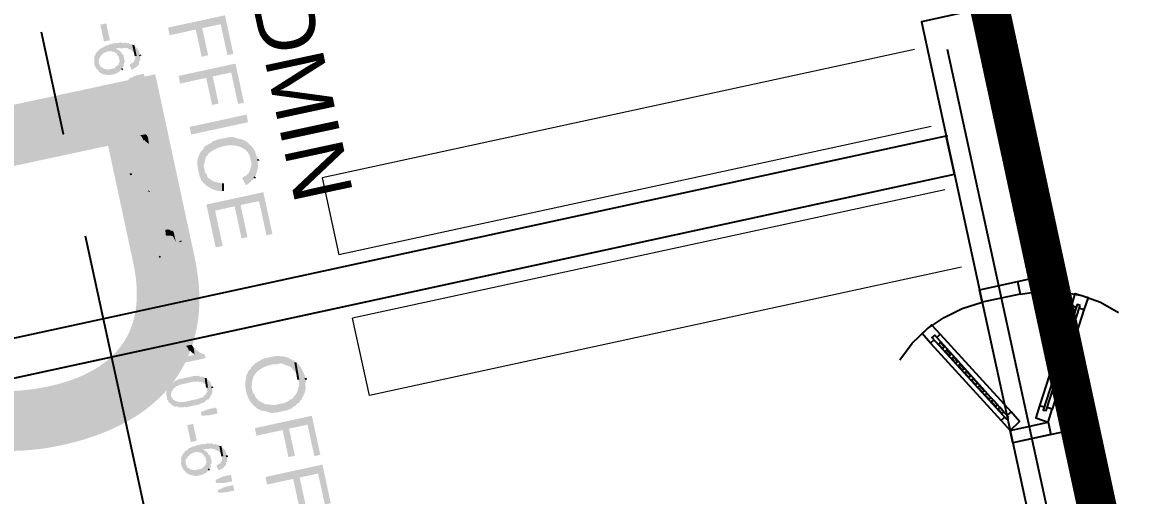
# Model space of a CAD drawing. Header units: inches. Extents: x -48022 to 80112, y -8164 to 5118.
# Drawn here: x 63969.9 to 64142.2, y 1316.2 to 1388.5 of the extents above; entities that cross this region are included whole.
import ezdxf
from ezdxf.enums import TextEntityAlignment as Align
from ezdxf.xclip import XClip

# ---------------------------------------------------------------- set-up
doc = ezdxf.new("R2010")
doc.units = ezdxf.units.IN
doc.header["$LTSCALE"] = 10
doc.header["$XCLIPFRAME"] = 0
doc.header["$PDMODE"] = 32
doc.linetypes.add('Amconstr', pattern=[9999, 9999, 0])
for name, color, linetype in [('1_DIM', 1, 'Continuous'), ('1_TEXT', 3, 'Continuous'), ('A-TEXT-P', 3, 'Continuous'), ('new partion wall', 1, 'Continuous'), ('Plot Boundary', 1, 'Continuous')]:
    doc.layers.add(name, color=color, linetype=linetype)
doc.styles.add('1by8in-1F', font='arial.ttf', dxfattribs={"height": 6})
doc.styles.add('ARC_IMP 001 1_1', font='ARIALN.TTF', dxfattribs={"height": 0.078125})
doc.styles.get("Standard").update_dxf_attribs({"font": 'sanss___.ttf'})
doc.dimstyles.new('STANDARD_WS', dxfattribs={"dimscale": 180, "dimtxt": 0.18, "dimasz": 0.0625, "dimexe": 0.1875, "dimexo": 0.0625, "dimgap": 0.09375, "dimtad": 0, "dimdec": 0, "dimzin": 3, "dimdsep": 46, "dimlunit": 4, "dimtxsty": 'Standard', "dimblk": 'DOT', "dimcen": 0.09375, "dimadec": 3, "dimazin": 0, "dimtfac": 1, "dimtdec": 0, "dimtofl": 0, "dimtmove": 1, "dimatfit": 3, "dimldrblk": 'CLOSED', "dimfxl": 0, "dimfrac": 2, "dimtolj": 1, "dimtzin": 3, "dimarcsym": 0})

# ---------------------------------------------------------------- blocks, each defined once
blk = doc.blocks.new('pdf plan')
for points in [[(295.929, 417.402), (294.754, 417.402), (294.754, 415.666), (294.986, 415.666), (294.986, 416.46), (295.813, 416.46), (295.813, 416.658), (294.986, 416.658), (294.986, 417.22), (295.929, 417.22)], [(297.417, 417.402), (296.226, 417.402), (296.226, 415.666), (296.458, 415.666), (296.458, 416.46), (297.285, 416.46), (297.285, 416.658), (296.458, 416.658), (296.458, 417.22), (297.417, 417.22)], [(297.781, 415.666), (298.013, 415.666), (298.013, 417.402), (297.781, 417.402)], [(299.154, 417.452), (299.088, 417.452), (299.038, 417.419), (299.038, 417.419), (299.022, 417.421), (299.005, 417.422), (298.989, 417.422), (298.973, 417.422), (298.957, 417.421), (298.942, 417.42), (298.926, 417.418), (298.911, 417.415), (298.896, 417.412), (298.881, 417.409), (298.866, 417.405), (298.852, 417.4), (298.838, 417.395), (298.823, 417.39), (298.809, 417.384), (298.795, 417.378), (298.782, 417.372), (298.768, 417.365), (298.755, 417.358), (298.742, 417.351), (298.729, 417.344), (298.716, 417.336), (298.703, 417.328), (298.691, 417.32), (298.691, 417.32), (298.641, 417.286), (298.591, 417.253), (298.591, 417.253), (298.576, 417.237), (298.561, 417.223), (298.548, 417.209), (298.537, 417.196), (298.526, 417.183), (298.516, 417.172), (298.507, 417.161), (298.5, 417.15), (298.492, 417.139), (298.486, 417.129), (298.479, 417.119), (298.474, 417.109), (298.468, 417.098), (298.463, 417.088), (298.457, 417.076), (298.452, 417.065), (298.446, 417.052), (298.44, 417.039), (298.434, 417.026), (298.427, 417.011), (298.42, 416.995), (298.412, 416.978), (298.403, 416.959), (298.393, 416.939), (298.393, 416.939), (298.36, 416.89), (298.343, 416.856), (298.343, 416.807), (298.327, 416.757), (298.327, 416.757), (298.327, 416.741), (298.327, 416.724), (298.327, 416.708), (298.327, 416.691), (298.327, 416.675), (298.327, 416.658), (298.327, 416.641), (298.327, 416.625), (298.327, 416.608), (298.327, 416.592), (298.327, 416.575), (298.327, 416.559), (298.327, 416.542), (298.327, 416.526), (298.327, 416.509), (298.327, 416.493), (298.327, 416.476), (298.327, 416.46), (298.327, 416.443), (298.327, 416.426), (298.327, 416.41), (298.327, 416.393), (298.327, 416.377), (298.327, 416.36), (298.327, 416.36), (298.343, 416.311), (298.343, 416.261), (298.36, 416.228), (298.393, 416.178), (298.393, 416.129), (298.409, 416.096), (298.426, 416.029), (298.459, 415.98), (298.476, 415.947), (298.509, 415.93), (298.542, 415.881), (298.575, 415.831), (298.591, 415.814), (299.121, 415.831), (299.005, 415.831), (298.74, 415.963), (298.724, 416.013), (298.691, 416.029), (298.658, 416.079), (298.658, 416.079), (298.653, 416.088), (298.649, 416.099), (298.644, 416.11), (298.639, 416.123), (298.634, 416.137), (298.628, 416.152), (298.623, 416.168), (298.617, 416.185), (298.612, 416.202), (298.606, 416.22), (298.601, 416.238), (298.596, 416.257), (298.59, 416.276), (298.586, 416.294), (298.581, 416.313), (298.577, 416.331), (298.573, 416.35), (298.569, 416.367), (298.566, 416.385), (298.563, 416.401), (298.561, 416.417), (298.56, 416.432), (298.559, 416.447), (298.558, 416.46), (298.558, 416.46), (298.558, 416.608), (298.558, 416.608), (298.559, 416.646), (298.562, 416.684), (298.568, 416.722), (298.575, 416.759), (298.584, 416.797), (298.595, 416.834), (298.607, 416.871), (298.622, 416.907), (298.639, 416.942), (298.657, 416.976), (298.677, 417.009), (298.699, 417.04), (298.723, 417.07), (298.748, 417.098), (298.775, 417.124), (298.803, 417.147), (298.834, 417.169), (298.865, 417.188), (298.899, 417.204), (298.934, 417.217), (298.97, 417.227), (299.008, 417.234), (299.047, 417.237), (299.088, 417.237), (299.088, 417.237), (299.121, 417.237), (299.65, 417.253), (299.617, 417.286), (299.567, 417.303), (299.551, 417.32), (299.518, 417.336), (299.468, 417.369), (299.418, 417.386), (299.385, 417.402), (299.336, 417.419), (299.236, 417.419), (299.187, 417.452)], [(299.65, 417.253), (299.121, 417.237), (299.253, 417.237), (299.303, 417.22), (299.336, 417.187), (299.385, 417.171), (299.418, 417.154), (299.452, 417.138), (299.485, 417.105), (299.518, 417.071), (299.534, 417.022), (299.567, 416.989), (299.567, 416.939), (299.6, 416.873), (299.832, 416.939), (299.832, 416.956), (299.832, 416.956), (299.828, 416.966), (299.823, 416.976), (299.819, 416.986), (299.814, 416.996), (299.809, 417.005), (299.805, 417.015), (299.8, 417.024), (299.795, 417.033), (299.789, 417.043), (299.784, 417.052), (299.779, 417.061), (299.774, 417.069), (299.769, 417.078), (299.764, 417.087), (299.759, 417.095), (299.754, 417.104), (299.748, 417.112), (299.744, 417.121), (299.739, 417.129), (299.734, 417.138), (299.729, 417.146), (299.725, 417.154), (299.72, 417.162), (299.716, 417.171), (299.716, 417.171), (299.683, 417.22)], [(301.42, 417.402), (300.146, 417.402), (300.146, 415.666), (301.453, 415.666), (301.453, 415.881), (300.378, 415.881), (300.378, 416.476), (301.354, 416.476), (301.354, 416.658), (300.378, 416.658), (300.378, 417.22), (301.42, 417.22)], [(305.29, 417.253), (305.24, 417.237), (305.224, 417.187), (305.207, 417.187), (305.191, 417.154), (305.141, 417.105), (305.125, 417.088), (305.125, 417.088), (305.116, 417.075), (305.108, 417.06), (305.099, 417.044), (305.091, 417.027), (305.082, 417.009), (305.074, 416.99), (305.065, 416.97), (305.057, 416.95), (305.049, 416.928), (305.042, 416.907), (305.034, 416.885), (305.028, 416.863), (305.021, 416.84), (305.015, 416.818), (305.01, 416.796), (305.005, 416.774), (305, 416.753), (304.997, 416.732), (304.994, 416.712), (304.992, 416.693), (304.991, 416.674), (304.99, 416.656), (304.991, 416.64), (304.992, 416.625), (304.992, 416.625), (304.992, 416.36), (305.009, 416.311), (305.009, 416.261), (305.042, 416.228), (305.042, 416.178), (305.075, 416.096), (305.075, 416.079), (305.125, 416.029), (305.158, 415.947), (305.207, 415.93), (305.224, 415.881), (305.274, 415.831), (305.29, 415.814), (305.34, 415.781), (305.373, 415.748), (305.389, 415.748), (305.439, 415.732), (305.472, 415.715), (305.522, 415.699), (305.571, 415.666), (305.621, 415.666), (305.671, 415.649), (305.72, 415.649), (305.72, 415.649), (305.743, 415.647), (305.766, 415.646), (305.788, 415.644), (305.811, 415.644), (305.834, 415.643), (305.856, 415.644), (305.879, 415.644), (305.901, 415.645), (305.924, 415.647), (305.946, 415.649), (305.969, 415.652), (305.991, 415.655), (306.013, 415.659), (306.035, 415.664), (306.057, 415.669), (306.079, 415.675), (306.101, 415.681), (306.123, 415.689), (306.144, 415.697), (306.165, 415.705), (306.187, 415.715), (306.208, 415.725), (306.229, 415.736), (306.249, 415.748), (306.249, 415.748), (306.332, 415.798), (306.365, 415.831), (305.72, 415.831), (305.671, 415.864), (305.621, 415.864), (305.455, 415.947), (305.422, 415.98), (305.389, 416.029), (305.373, 416.029), (305.356, 416.046), (305.356, 416.046), (305.34, 416.073), (305.325, 416.1), (305.311, 416.127), (305.298, 416.155), (305.286, 416.182), (305.275, 416.21), (305.265, 416.238), (305.256, 416.266), (305.248, 416.294), (305.241, 416.322), (305.235, 416.35), (305.23, 416.379), (305.226, 416.407), (305.223, 416.436), (305.22, 416.465), (305.219, 416.493), (305.219, 416.522), (305.219, 416.551), (305.22, 416.58), (305.223, 416.608), (305.226, 416.637), (305.23, 416.666), (305.235, 416.695), (305.24, 416.724), (305.24, 416.724), (305.24, 416.84), (305.29, 416.923), (305.307, 416.939), (305.34, 416.989), (305.356, 417.022), (305.373, 417.038), (305.389, 417.071), (305.422, 417.105), (305.422, 417.105), (305.433, 417.111), (305.443, 417.117), (305.453, 417.122), (305.464, 417.128), (305.474, 417.134), (305.484, 417.139), (305.495, 417.145), (305.505, 417.15), (305.515, 417.155), (305.526, 417.16), (305.536, 417.166), (305.546, 417.171), (305.557, 417.176), (305.567, 417.181), (305.577, 417.186), (305.588, 417.192), (305.598, 417.197), (305.608, 417.202), (305.619, 417.208), (305.629, 417.213), (305.639, 417.219), (305.65, 417.225), (305.66, 417.231), (305.671, 417.237), (305.671, 417.237), (305.819, 417.237)], [(305.819, 417.452), (305.753, 417.452), (305.753, 417.452), (305.735, 417.448), (305.716, 417.444), (305.697, 417.44), (305.679, 417.436), (305.66, 417.432), (305.642, 417.429), (305.624, 417.425), (305.606, 417.421), (305.587, 417.416), (305.57, 417.412), (305.552, 417.407), (305.534, 417.402), (305.517, 417.397), (305.499, 417.391), (305.482, 417.385), (305.465, 417.378), (305.449, 417.371), (305.432, 417.364), (305.416, 417.355), (305.4, 417.346), (305.385, 417.337), (305.369, 417.326), (305.354, 417.315), (305.34, 417.303), (305.34, 417.303), (305.29, 417.253), (305.819, 417.237), (305.952, 417.237), (306.001, 417.22), (306.051, 417.187), (306.101, 417.171), (306.134, 417.154), (306.15, 417.138), (306.2, 417.105), (306.266, 417.038), (306.282, 417.005), (306.332, 416.956), (306.349, 416.923), (306.349, 416.873), (306.398, 416.79), (306.398, 416.757), (306.415, 416.691), (306.415, 416.691), (306.415, 416.681), (306.415, 416.67), (306.415, 416.66), (306.415, 416.65), (306.415, 416.64), (306.415, 416.629), (306.415, 416.619), (306.415, 416.609), (306.415, 416.599), (306.415, 416.589), (306.415, 416.579), (306.415, 416.569), (306.415, 416.559), (306.415, 416.55), (306.415, 416.54), (306.415, 416.531), (306.415, 416.521), (306.415, 416.512), (306.415, 416.503), (306.415, 416.494), (306.415, 416.485), (306.415, 416.476), (306.415, 416.468), (306.415, 416.46), (306.415, 416.46), (306.415, 416.393), (306.398, 416.344), (306.398, 416.311), (306.365, 416.244), (306.349, 416.195), (306.349, 416.162), (306.332, 416.112), (306.299, 416.096), (306.266, 416.046), (306.249, 416.029), (306.249, 416.013), (306.2, 415.98), (306.183, 415.947), (306.134, 415.93), (306.101, 415.897), (306.051, 415.881), (306.001, 415.864), (305.968, 415.864), (305.919, 415.831), (305.819, 415.831), (306.365, 415.831), (306.415, 415.864), (306.431, 415.897), (306.481, 415.947), (306.498, 415.98), (306.531, 416.079), (306.58, 416.162), (306.63, 416.244), (306.63, 416.344), (306.646, 416.393), (306.646, 416.724), (306.63, 416.79), (306.63, 416.84), (306.58, 416.923), (306.564, 416.956), (306.564, 417.005), (306.531, 417.022), (306.498, 417.105), (306.481, 417.138), (306.431, 417.171), (306.415, 417.22), (306.365, 417.237), (306.332, 417.286), (306.282, 417.303), (306.266, 417.32), (306.249, 417.336), (306.117, 417.402), (306.051, 417.402), (306.001, 417.419), (305.968, 417.419), (305.919, 417.452), (305.869, 417.452)], [(308.151, 417.402), (306.961, 417.402), (306.961, 415.666), (307.192, 415.666), (307.192, 416.46), (308.019, 416.46), (308.019, 416.658), (307.192, 416.658), (307.192, 417.22), (308.151, 417.22)], [(309.624, 417.402), (308.449, 417.402), (308.449, 415.666), (308.681, 415.666), (308.681, 416.46), (309.508, 416.46), (309.508, 416.658), (308.681, 416.658), (308.681, 417.22), (309.624, 417.22)], [(299.633, 416.278), (299.617, 416.228), (299.617, 416.228), (299.611, 416.215), (299.605, 416.203), (299.599, 416.19), (299.593, 416.177), (299.587, 416.164), (299.582, 416.151), (299.576, 416.139), (299.57, 416.126), (299.565, 416.113), (299.559, 416.1), (299.553, 416.087), (299.547, 416.075), (299.54, 416.063), (299.534, 416.051), (299.527, 416.039), (299.52, 416.027), (299.513, 416.016), (299.505, 416.005), (299.497, 415.994), (299.489, 415.984), (299.48, 415.974), (299.471, 415.964), (299.462, 415.955), (299.452, 415.947), (299.452, 415.947), (299.418, 415.947), (299.402, 415.897), (299.319, 415.864), (299.253, 415.864), (299.22, 415.831), (299.121, 415.831), (298.591, 415.814), (298.641, 415.781), (298.691, 415.748), (298.691, 415.748), (298.712, 415.733), (298.733, 415.719), (298.756, 415.706), (298.779, 415.695), (298.802, 415.685), (298.826, 415.677), (298.85, 415.67), (298.875, 415.664), (298.9, 415.659), (298.926, 415.655), (298.952, 415.651), (298.978, 415.649), (299.005, 415.647), (299.031, 415.646), (299.058, 415.646), (299.085, 415.645), (299.112, 415.646), (299.14, 415.646), (299.167, 415.647), (299.194, 415.647), (299.221, 415.648), (299.249, 415.648), (299.276, 415.649), (299.303, 415.649), (299.303, 415.649), (299.336, 415.666), (299.402, 415.666), (299.402, 415.666), (299.426, 415.678), (299.45, 415.691), (299.474, 415.705), (299.497, 415.719), (299.519, 415.734), (299.541, 415.749), (299.562, 415.765), (299.583, 415.781), (299.603, 415.798), (299.623, 415.815), (299.642, 415.833), (299.66, 415.852), (299.678, 415.871), (299.695, 415.89), (299.712, 415.91), (299.728, 415.93), (299.743, 415.951), (299.758, 415.973), (299.772, 415.995), (299.785, 416.017), (299.798, 416.04), (299.81, 416.064), (299.821, 416.088), (299.832, 416.112), (299.832, 416.112), (299.848, 416.178), (299.848, 416.228)], [(295.035, 414.541), (295.019, 414.524), (295.002, 414.491), (295.002, 414.458), (294.986, 414.442), (294.953, 414.425), (294.953, 414.375), (294.936, 414.359), (294.92, 414.309), (294.92, 414.243), (294.887, 414.21), (294.887, 414.078), (294.87, 414.045), (294.87, 413.846), (294.887, 413.813), (294.887, 413.714), (294.92, 413.681), (294.92, 413.615), (294.936, 413.582), (294.953, 413.548), (294.953, 413.532), (294.986, 413.482), (295.019, 413.449), (295.035, 413.4), (295.085, 413.383), (295.135, 413.333), (295.168, 413.333), (295.217, 413.317), (295.234, 413.317), (295.234, 413.317), (295.248, 413.311), (295.263, 413.306), (295.278, 413.302), (295.293, 413.299), (295.308, 413.296), (295.323, 413.294), (295.338, 413.293), (295.353, 413.293), (295.368, 413.293), (295.382, 413.294), (295.397, 413.296), (295.412, 413.298), (295.426, 413.301), (295.44, 413.305), (295.454, 413.309), (295.468, 413.313), (295.481, 413.318), (295.494, 413.324), (295.507, 413.33), (295.519, 413.336), (295.531, 413.343), (295.543, 413.351), (295.554, 413.358), (295.565, 413.367), (295.565, 413.367), (295.598, 413.383), (295.631, 413.4), (295.664, 413.433), (295.317, 413.433), (295.283, 413.449), (295.234, 413.449), (295.217, 413.466), (295.217, 413.482), (295.168, 413.515), (295.168, 413.515), (295.152, 413.532), (295.137, 413.55), (295.124, 413.569), (295.113, 413.588), (295.102, 413.607), (295.093, 413.628), (295.086, 413.648), (295.079, 413.669), (295.075, 413.69), (295.071, 413.712), (295.069, 413.734), (295.068, 413.755), (295.069, 413.777), (295.071, 413.799), (295.075, 413.82), (295.079, 413.841), (295.086, 413.862), (295.093, 413.883), (295.102, 413.903), (295.113, 413.923), (295.124, 413.942), (295.137, 413.96), (295.152, 413.978), (295.168, 413.995), (295.168, 413.995), (295.184, 414.012), (295.035, 414.012), (295.035, 414.127), (295.068, 414.16), (295.068, 414.276), (295.085, 414.293), (295.085, 414.342), (295.102, 414.359), (295.102, 414.359), (295.111, 414.373), (295.12, 414.385), (295.128, 414.396), (295.136, 414.406), (295.142, 414.414), (295.149, 414.422), (295.154, 414.429), (295.16, 414.435), (295.165, 414.44), (295.17, 414.445), (295.175, 414.45), (295.18, 414.454), (295.185, 414.458), (295.191, 414.462), (295.197, 414.466), (295.203, 414.47), (295.21, 414.475), (295.218, 414.48), (295.226, 414.485), (295.236, 414.491), (295.246, 414.498), (295.257, 414.506), (295.27, 414.515), (295.283, 414.524), (295.283, 414.524), (295.317, 414.524), (295.366, 414.541)], [(295.366, 414.673), (295.333, 414.673), (295.333, 414.673), (295.324, 414.675), (295.315, 414.676), (295.305, 414.676), (295.295, 414.676), (295.284, 414.675), (295.273, 414.674), (295.262, 414.672), (295.25, 414.67), (295.239, 414.667), (295.227, 414.663), (295.215, 414.659), (295.203, 414.655), (295.191, 414.65), (295.179, 414.644), (295.168, 414.639), (295.157, 414.633), (295.146, 414.626), (295.135, 414.62), (295.125, 414.613), (295.116, 414.605), (295.107, 414.598), (295.099, 414.59), (295.092, 414.582), (295.085, 414.574), (295.085, 414.574), (295.035, 414.541), (295.366, 414.541), (295.399, 414.524), (295.416, 414.524), (295.465, 414.508), (295.482, 414.491), (295.532, 414.458), (295.548, 414.442), (295.548, 414.392), (295.565, 414.375), (295.598, 414.309), (295.747, 414.342), (295.747, 414.392), (295.713, 414.442), (295.713, 414.458), (295.697, 414.508), (295.68, 414.524), (295.664, 414.574), (295.631, 414.59), (295.614, 414.59), (295.565, 414.607), (295.548, 414.64), (295.515, 414.657), (295.482, 414.657), (295.449, 414.673), (295.399, 414.673)], [(296.144, 414.673), (295.945, 414.673), (295.945, 414.442), (295.995, 414.194), (296.094, 414.194), (296.144, 414.442)], [(296.441, 414.673), (296.276, 414.673), (296.276, 414.442), (296.309, 414.194), (296.392, 414.194), (296.441, 414.442)], [(298.194, 414.673), (298.095, 414.673), (298.062, 414.64), (298.029, 414.59), (298.013, 414.541), (297.979, 414.524), (297.946, 414.491), (297.93, 414.491), (297.897, 414.458), (297.88, 414.442), (297.831, 414.425), (297.814, 414.392), (298.029, 414.375), (298.029, 413.317), (298.194, 413.317)], [(299.452, 414.657), (298.773, 414.657), (298.641, 413.962), (298.79, 413.929), (298.873, 414.012), (298.889, 414.045), (298.939, 414.045), (298.955, 414.061), (299.038, 414.061), (299.385, 414.078), (299.369, 414.127), (298.84, 414.127), (298.922, 414.491), (299.452, 414.491)], [(299.7, 414.194), (299.65, 414.442), (299.65, 414.673), (299.848, 414.673), (299.848, 414.442), (299.799, 414.194)], [(300.742, 414.541), (300.709, 414.524), (300.692, 414.508), (300.675, 414.458), (300.659, 414.442), (300.626, 414.392), (300.626, 414.309), (300.775, 414.293), (300.808, 414.309), (300.808, 414.359), (300.824, 414.392), (300.824, 414.425), (300.841, 414.458), (300.857, 414.491), (300.89, 414.508), (300.924, 414.508), (300.957, 414.524), (300.99, 414.524), (301.039, 414.541)], [(301.039, 414.673), (300.99, 414.673), (300.99, 414.673), (300.983, 414.673), (300.975, 414.673), (300.967, 414.672), (300.958, 414.671), (300.948, 414.669), (300.937, 414.667), (300.926, 414.665), (300.915, 414.663), (300.903, 414.66), (300.892, 414.657), (300.88, 414.654), (300.868, 414.65), (300.856, 414.647), (300.844, 414.643), (300.833, 414.638), (300.822, 414.634), (300.811, 414.629), (300.801, 414.624), (300.792, 414.619), (300.783, 414.614), (300.776, 414.608), (300.769, 414.603), (300.763, 414.597), (300.758, 414.59), (300.758, 414.59), (300.742, 414.541), (301.039, 414.541), (301.056, 414.524), (301.056, 414.524), (301.071, 414.524), (301.085, 414.525), (301.097, 414.525), (301.107, 414.525), (301.116, 414.525), (301.123, 414.526), (301.13, 414.526), (301.135, 414.526), (301.139, 414.525), (301.143, 414.525), (301.146, 414.524), (301.149, 414.522), (301.151, 414.52), (301.154, 414.518), (301.156, 414.515), (301.159, 414.512), (301.162, 414.508), (301.165, 414.503), (301.169, 414.498), (301.174, 414.492), (301.18, 414.485), (301.187, 414.477), (301.195, 414.468), (301.205, 414.458), (301.205, 414.458), (301.221, 414.442), (301.238, 414.392), (301.238, 414.276), (301.221, 414.227), (301.221, 414.21), (301.205, 414.194), (301.155, 414.16), (301.155, 414.144), (301.122, 414.127), (301.105, 414.127), (301.056, 414.111), (300.973, 414.111), (301.304, 414.078), (301.337, 414.111), (301.354, 414.144), (301.37, 414.16), (301.387, 414.194), (301.387, 414.21), (301.42, 414.243), (301.42, 414.425), (301.387, 414.458), (301.387, 414.458), (301.382, 414.472), (301.377, 414.486), (301.371, 414.499), (301.364, 414.512), (301.356, 414.524), (301.348, 414.536), (301.339, 414.547), (301.33, 414.557), (301.32, 414.567), (301.309, 414.577), (301.299, 414.586), (301.287, 414.595), (301.276, 414.603), (301.264, 414.61), (301.252, 414.617), (301.24, 414.624), (301.227, 414.63), (301.215, 414.635), (301.202, 414.64), (301.189, 414.644), (301.176, 414.648), (301.164, 414.651), (301.151, 414.654), (301.139, 414.657), (301.139, 414.657), (301.105, 414.673), (301.072, 414.673)], [(301.833, 414.673), (301.651, 414.673), (301.651, 414.442), (301.684, 414.194), (301.8, 414.194), (301.833, 414.442)], [(302.131, 414.673), (301.966, 414.673), (301.966, 414.442), (302.015, 414.194), (302.098, 414.194), (302.131, 414.442)], [(304.612, 414.673), (304.513, 414.673), (304.48, 414.64), (304.463, 414.607), (304.447, 414.59), (304.413, 414.541), (304.397, 414.524), (304.364, 414.491), (304.331, 414.491), (304.314, 414.458), (304.298, 414.442), (304.248, 414.425), (304.232, 414.392), (304.447, 414.375), (304.447, 413.317), (304.612, 413.317)], [(305.191, 414.541), (305.158, 414.508), (305.141, 414.491), (305.125, 414.442), (305.125, 414.392), (305.092, 414.375), (305.092, 414.359), (305.075, 414.342), (305.075, 414.276), (305.059, 414.227), (305.059, 414.227), (305.059, 414.218), (305.059, 414.21), (305.059, 414.203), (305.059, 414.195), (305.059, 414.187), (305.059, 414.18), (305.059, 414.172), (305.059, 414.165), (305.059, 414.157), (305.059, 414.15), (305.059, 414.143), (305.059, 414.136), (305.059, 414.128), (305.059, 414.121), (305.059, 414.114), (305.059, 414.107), (305.059, 414.099), (305.059, 414.092), (305.059, 414.084), (305.059, 414.077), (305.059, 414.069), (305.059, 414.061), (305.059, 414.053), (305.059, 414.045), (305.059, 414.045), (305.059, 413.863), (305.059, 413.863), (305.057, 413.843), (305.055, 413.826), (305.054, 413.811), (305.054, 413.797), (305.054, 413.786), (305.054, 413.776), (305.055, 413.767), (305.055, 413.76), (305.056, 413.753), (305.058, 413.748), (305.059, 413.743), (305.061, 413.739), (305.062, 413.735), (305.064, 413.731), (305.065, 413.727), (305.067, 413.723), (305.069, 413.719), (305.07, 413.714), (305.072, 413.708), (305.073, 413.702), (305.074, 413.694), (305.074, 413.686), (305.075, 413.676), (305.075, 413.664), (305.075, 413.664), (305.092, 413.631), (305.092, 413.598), (305.125, 413.582), (305.125, 413.532), (305.141, 413.515), (305.141, 413.482), (305.158, 413.466), (305.191, 413.449), (305.224, 413.4), (305.24, 413.367), (305.274, 413.367), (305.307, 413.333), (305.307, 413.333), (305.313, 413.331), (305.319, 413.329), (305.326, 413.327), (305.333, 413.325), (305.339, 413.323), (305.346, 413.321), (305.353, 413.319), (305.361, 413.318), (305.368, 413.316), (305.375, 413.314), (305.382, 413.312), (305.389, 413.311), (305.397, 413.309), (305.404, 413.308), (305.411, 413.306), (305.418, 413.305), (305.425, 413.304), (305.432, 413.303), (305.439, 413.302), (305.446, 413.302), (305.453, 413.301), (305.459, 413.301), (305.466, 413.3), (305.472, 413.3), (305.472, 413.3), (305.571, 413.3), (305.604, 413.317), (305.654, 413.317), (305.671, 413.333), (305.72, 413.367), (305.737, 413.383), (305.77, 413.4), (305.803, 413.433), (305.472, 413.433), (305.439, 413.449), (305.422, 413.449), (305.373, 413.466), (305.34, 413.515), (305.29, 413.548), (305.29, 413.582), (305.274, 413.598), (305.274, 413.615), (305.24, 413.631), (305.24, 413.631), (305.242, 413.65), (305.243, 413.667), (305.244, 413.681), (305.244, 413.692), (305.243, 413.702), (305.243, 413.71), (305.241, 413.716), (305.24, 413.722), (305.238, 413.727), (305.236, 413.731), (305.234, 413.735), (305.232, 413.739), (305.23, 413.743), (305.228, 413.748), (305.226, 413.754), (305.225, 413.761), (305.223, 413.77), (305.222, 413.78), (305.221, 413.792), (305.221, 413.807), (305.221, 413.825), (305.221, 413.845), (305.222, 413.869), (305.224, 413.896), (305.224, 413.896), (305.224, 414.061), (305.224, 414.061), (305.222, 414.094), (305.221, 414.122), (305.221, 414.145), (305.221, 414.165), (305.221, 414.18), (305.222, 414.193), (305.223, 414.203), (305.225, 414.21), (305.226, 414.215), (305.228, 414.219), (305.23, 414.221), (305.232, 414.222), (305.234, 414.223), (305.236, 414.224), (305.238, 414.225), (305.24, 414.227), (305.241, 414.229), (305.243, 414.233), (305.243, 414.239), (305.244, 414.247), (305.244, 414.258), (305.243, 414.272), (305.242, 414.289), (305.24, 414.309), (305.24, 414.309), (305.274, 414.342), (305.274, 414.375), (305.29, 414.392), (305.29, 414.425), (305.307, 414.442), (305.34, 414.458), (305.356, 414.491), (305.373, 414.508), (305.422, 414.524), (305.472, 414.524)], [(305.472, 414.673), (305.422, 414.673), (305.373, 414.657), (305.34, 414.657), (305.307, 414.64), (305.274, 414.607), (305.24, 414.59), (305.207, 414.574), (305.191, 414.541), (305.472, 414.524), (305.571, 414.524), (305.604, 414.508), (305.621, 414.491), (305.654, 414.458), (305.687, 414.425), (305.687, 414.392), (305.72, 414.375), (305.72, 414.359), (305.737, 414.342), (305.737, 414.243), (305.753, 414.227), (305.753, 414.045), (305.753, 414.045), (305.753, 414.034), (305.753, 414.024), (305.753, 414.013), (305.753, 414.002), (305.753, 413.991), (305.753, 413.98), (305.753, 413.969), (305.753, 413.958), (305.753, 413.946), (305.753, 413.935), (305.753, 413.924), (305.753, 413.912), (305.753, 413.901), (305.753, 413.89), (305.753, 413.878), (305.753, 413.867), (305.753, 413.856), (305.753, 413.845), (305.753, 413.834), (305.753, 413.823), (305.753, 413.812), (305.753, 413.801), (305.753, 413.79), (305.753, 413.78), (305.753, 413.78), (305.753, 413.747), (305.737, 413.697), (305.737, 413.697), (305.737, 413.686), (305.736, 413.676), (305.736, 413.667), (305.735, 413.66), (305.735, 413.654), (305.734, 413.648), (305.732, 413.644), (305.731, 413.64), (305.73, 413.637), (305.728, 413.634), (305.726, 413.632), (305.724, 413.629), (305.722, 413.626), (305.72, 413.624), (305.717, 413.62), (305.715, 413.616), (305.712, 413.612), (305.709, 413.607), (305.706, 413.6), (305.702, 413.593), (305.699, 413.584), (305.695, 413.574), (305.691, 413.562), (305.687, 413.548), (305.687, 413.548), (305.654, 413.515), (305.621, 413.466), (305.588, 413.466), (305.571, 413.449), (305.522, 413.433), (305.472, 413.433), (305.803, 413.433), (305.819, 413.466), (305.836, 413.482), (305.836, 413.532), (305.869, 413.582), (305.886, 413.598), (305.886, 413.631), (305.902, 413.681), (305.902, 413.747), (305.919, 413.78), (305.919, 413.78), (305.919, 413.792), (305.919, 413.805), (305.919, 413.817), (305.919, 413.828), (305.919, 413.84), (305.919, 413.852), (305.919, 413.863), (305.919, 413.875), (305.919, 413.886), (305.919, 413.898), (305.919, 413.909), (305.919, 413.921), (305.919, 413.932), (305.919, 413.943), (305.919, 413.955), (305.919, 413.966), (305.919, 413.978), (305.919, 413.989), (305.919, 414.001), (305.919, 414.013), (305.919, 414.025), (305.919, 414.037), (305.919, 414.049), (305.919, 414.061), (305.919, 414.061), (305.919, 414.21), (305.902, 414.243), (305.902, 414.293), (305.886, 414.342), (305.886, 414.375), (305.869, 414.392), (305.836, 414.442), (305.836, 414.491), (305.836, 414.491), (305.822, 414.507), (305.811, 414.52), (305.801, 414.532), (305.793, 414.541), (305.785, 414.55), (305.78, 414.557), (305.775, 414.562), (305.77, 414.567), (305.767, 414.571), (305.763, 414.575), (305.76, 414.578), (305.757, 414.58), (305.754, 414.583), (305.751, 414.585), (305.746, 414.588), (305.742, 414.592), (305.736, 414.596), (305.729, 414.601), (305.721, 414.606), (305.711, 414.613), (305.7, 414.622), (305.687, 414.632), (305.671, 414.643), (305.654, 414.657), (305.654, 414.657), (305.604, 414.657), (305.571, 414.673), (305.522, 414.673)], [(306.15, 414.194), (306.117, 414.442), (306.117, 414.673), (306.299, 414.673), (306.299, 414.442), (306.266, 414.194)], [(307.258, 414.541), (307.242, 414.524), (307.209, 414.491), (307.209, 414.458), (307.176, 414.425), (307.176, 414.375), (307.159, 414.359), (307.126, 414.309), (307.126, 414.243), (307.109, 414.21), (307.109, 414.078), (307.093, 414.045), (307.093, 413.846), (307.109, 413.813), (307.109, 413.714), (307.126, 413.681), (307.126, 413.615), (307.159, 413.582), (307.176, 413.548), (307.176, 413.532), (307.192, 413.482), (307.242, 413.449), (307.258, 413.4), (307.308, 413.383), (307.324, 413.367), (307.341, 413.333), (307.391, 413.333), (307.424, 413.317), (307.457, 413.317), (307.457, 413.317), (307.469, 413.311), (307.482, 413.306), (307.495, 413.302), (307.509, 413.299), (307.523, 413.296), (307.536, 413.294), (307.55, 413.293), (307.565, 413.293), (307.579, 413.293), (307.593, 413.294), (307.608, 413.296), (307.622, 413.298), (307.637, 413.301), (307.651, 413.305), (307.666, 413.309), (307.68, 413.313), (307.694, 413.318), (307.708, 413.324), (307.722, 413.33), (307.736, 413.336), (307.749, 413.343), (307.762, 413.351), (307.775, 413.358), (307.788, 413.367), (307.788, 413.367), (307.804, 413.383), (307.854, 413.4), (307.87, 413.433), (307.54, 413.433), (307.49, 413.449), (307.457, 413.449), (307.424, 413.466), (307.424, 413.482), (307.391, 413.515), (307.391, 413.515), (307.375, 413.532), (307.36, 413.55), (307.347, 413.569), (307.334, 413.588), (307.323, 413.607), (307.314, 413.628), (307.306, 413.648), (307.299, 413.669), (307.293, 413.69), (307.289, 413.712), (307.286, 413.734), (307.285, 413.755), (307.285, 413.777), (307.287, 413.799), (307.29, 413.82), (307.295, 413.841), (307.301, 413.862), (307.309, 413.883), (307.319, 413.903), (307.33, 413.923), (307.342, 413.942), (307.357, 413.96), (307.373, 413.978), (307.391, 413.995), (307.391, 413.995), (307.407, 414.012), (307.258, 414.012), (307.258, 414.127), (307.275, 414.16), (307.275, 414.276), (307.308, 414.293), (307.308, 414.342), (307.324, 414.359), (307.324, 414.359), (307.334, 414.373), (307.343, 414.385), (307.351, 414.396), (307.357, 414.406), (307.364, 414.414), (307.369, 414.422), (307.374, 414.429), (307.378, 414.435), (307.383, 414.44), (307.387, 414.445), (307.391, 414.45), (307.395, 414.454), (307.399, 414.458), (307.404, 414.462), (307.408, 414.466), (307.414, 414.47), (307.42, 414.475), (307.427, 414.48), (307.435, 414.485), (307.443, 414.491), (307.453, 414.498), (307.464, 414.506), (307.476, 414.515), (307.49, 414.524), (307.49, 414.524), (307.54, 414.524), (307.573, 414.541)], [(307.573, 414.673), (307.556, 414.673), (307.556, 414.673), (307.545, 414.675), (307.534, 414.676), (307.523, 414.676), (307.511, 414.676), (307.499, 414.675), (307.487, 414.674), (307.475, 414.672), (307.462, 414.67), (307.45, 414.667), (307.438, 414.663), (307.425, 414.659), (307.413, 414.655), (307.402, 414.65), (307.39, 414.644), (307.379, 414.639), (307.369, 414.633), (307.359, 414.626), (307.349, 414.62), (307.34, 414.613), (307.332, 414.605), (307.325, 414.598), (307.318, 414.59), (307.313, 414.582), (307.308, 414.574), (307.308, 414.574), (307.258, 414.541), (307.573, 414.541), (307.622, 414.524), (307.639, 414.524), (307.688, 414.508), (307.705, 414.491), (307.738, 414.458), (307.771, 414.442), (307.771, 414.392), (307.788, 414.375), (307.804, 414.309), (307.953, 414.342), (307.953, 414.392), (307.936, 414.442), (307.936, 414.458), (307.92, 414.508), (307.887, 414.524), (307.87, 414.574), (307.854, 414.59), (307.837, 414.59), (307.788, 414.607), (307.771, 414.64), (307.721, 414.657), (307.705, 414.657), (307.655, 414.673), (307.622, 414.673)], [(308.367, 414.673), (308.168, 414.673), (308.168, 414.442), (308.218, 414.194), (308.317, 414.194), (308.367, 414.442)], [(308.648, 414.673), (308.482, 414.673), (308.482, 414.442), (308.532, 414.194), (308.615, 414.194), (308.648, 414.442)], [(295.383, 414.194), (295.25, 414.194), (295.234, 414.16), (295.184, 414.144), (295.168, 414.144), (295.151, 414.127), (295.135, 414.111), (295.085, 414.078), (295.068, 414.045), (295.035, 414.012), (295.234, 414.012), (295.283, 414.045), (295.333, 414.045), (295.664, 414.078), (295.631, 414.078), (295.614, 414.127), (295.565, 414.144), (295.548, 414.144), (295.515, 414.16), (295.482, 414.194), (295.399, 414.194)], [(296.805, 414.293), (296.59, 414.293), (296.921, 413.83), (297.004, 413.697), (297.07, 413.615), (297.268, 413.317), (297.483, 413.317), (297.119, 413.83), (297.004, 413.962), (297.004, 413.979), (296.987, 413.995), (296.971, 414.045), (296.954, 414.061)], [(297.45, 414.293), (297.252, 414.293), (297.103, 414.061), (297.07, 414.061), (297.053, 414.012), (297.037, 413.995), (297.004, 413.962), (297.119, 413.83)], [(297.814, 414.392), (297.731, 414.359), (297.715, 414.342), (297.715, 414.16), (297.731, 414.194), (297.814, 414.227), (297.831, 414.227), (297.88, 414.243), (297.88, 414.276), (297.93, 414.293), (297.946, 414.309), (297.979, 414.342), (298.029, 414.375)], [(299.088, 414.21), (299.005, 414.21), (298.988, 414.194), (298.939, 414.194), (298.889, 414.16), (298.873, 414.144), (298.84, 414.127), (299.369, 414.127), (299.336, 414.144), (299.303, 414.16), (299.27, 414.16), (299.187, 414.21), (299.121, 414.21)], [(304.232, 414.392), (304.182, 414.375), (304.149, 414.359), (304.132, 414.342), (304.132, 414.16), (304.149, 414.194), (304.182, 414.21), (304.232, 414.227), (304.248, 414.227), (304.298, 414.243), (304.298, 414.276), (304.331, 414.293), (304.364, 414.309), (304.397, 414.342), (304.413, 414.359), (304.447, 414.375)], [(307.589, 414.194), (307.473, 414.194), (307.457, 414.16), (307.407, 414.144), (307.391, 414.144), (307.358, 414.127), (307.341, 414.111), (307.308, 414.078), (307.275, 414.045), (307.258, 414.012), (307.457, 414.012), (307.49, 414.045), (307.556, 414.045), (307.87, 414.078), (307.854, 414.078), (307.837, 414.127), (307.788, 414.144), (307.771, 414.144), (307.721, 414.16), (307.705, 414.194), (307.622, 414.194)], [(294.241, 413.714), (294.754, 413.714), (294.754, 413.896), (294.241, 413.896)], [(295.664, 414.078), (295.333, 414.045), (295.449, 414.045), (295.465, 414.012), (295.515, 413.995), (295.532, 413.979), (295.532, 413.962), (295.548, 413.929), (295.565, 413.896), (295.598, 413.863), (295.598, 413.631), (295.565, 413.615), (295.565, 413.582), (295.548, 413.548), (295.532, 413.515), (295.515, 413.515), (295.482, 413.466), (295.449, 413.449), (295.416, 413.449), (295.383, 413.433), (295.333, 413.433), (295.664, 413.433), (295.664, 413.433), (295.678, 413.452), (295.691, 413.473), (295.703, 413.494), (295.715, 413.517), (295.725, 413.541), (295.734, 413.565), (295.742, 413.59), (295.75, 413.616), (295.756, 413.642), (295.761, 413.669), (295.765, 413.695), (295.767, 413.722), (295.769, 413.749), (295.769, 413.776), (295.768, 413.802), (295.766, 413.828), (295.762, 413.854), (295.757, 413.879), (295.751, 413.904), (295.743, 413.927), (295.734, 413.95), (295.723, 413.972), (295.711, 413.992), (295.697, 414.012), (295.697, 414.012), (295.68, 414.045)], [(296.921, 413.83), (296.574, 413.317), (296.756, 413.317), (297.004, 413.697)], [(299.385, 414.078), (299.038, 414.061), (299.071, 414.061), (299.071, 414.061), (299.079, 414.061), (299.087, 414.061), (299.094, 414.06), (299.101, 414.06), (299.107, 414.059), (299.113, 414.058), (299.119, 414.057), (299.125, 414.056), (299.131, 414.054), (299.136, 414.053), (299.142, 414.051), (299.148, 414.049), (299.153, 414.047), (299.159, 414.044), (299.165, 414.042), (299.172, 414.039), (299.178, 414.036), (299.185, 414.033), (299.192, 414.03), (299.2, 414.027), (299.208, 414.023), (299.217, 414.02), (299.226, 414.016), (299.236, 414.012), (299.236, 414.012), (299.253, 413.979), (299.27, 413.979), (299.27, 413.929), (299.303, 413.912), (299.303, 413.912), (299.31, 413.893), (299.317, 413.875), (299.323, 413.859), (299.328, 413.844), (299.332, 413.831), (299.335, 413.82), (299.338, 413.809), (299.34, 413.799), (299.341, 413.79), (299.342, 413.781), (299.342, 413.773), (299.342, 413.766), (299.341, 413.758), (299.34, 413.75), (299.339, 413.742), (299.337, 413.733), (299.335, 413.724), (299.333, 413.715), (299.331, 413.704), (299.328, 413.692), (299.326, 413.679), (299.324, 413.665), (299.321, 413.649), (299.319, 413.631), (299.319, 413.631), (299.303, 413.615), (299.303, 413.582), (299.253, 413.532), (299.22, 413.482), (299.187, 413.466), (299.154, 413.449), (299.121, 413.449), (299.088, 413.433), (299.038, 413.433), (299.385, 413.433), (299.402, 413.466), (299.418, 413.482), (299.452, 413.532), (299.468, 413.548), (299.468, 413.598), (299.485, 413.631), (299.485, 413.664), (299.518, 413.697), (299.518, 413.863), (299.485, 413.912), (299.485, 413.929), (299.468, 413.979), (299.452, 413.995), (299.418, 414.045), (299.402, 414.061)], [(299.981, 413.714), (300.477, 413.714), (300.477, 413.896), (299.981, 413.896)], [(301.37, 413.995), (301.056, 413.979), (301.122, 413.979), (301.139, 413.962), (301.188, 413.962), (301.205, 413.929), (301.238, 413.912), (301.238, 413.896), (301.271, 413.846), (301.287, 413.83), (301.304, 413.78), (301.304, 413.631), (301.287, 413.598), (301.271, 413.582), (301.271, 413.532), (301.221, 413.515), (301.205, 413.482), (301.188, 413.466), (301.139, 413.449), (301.122, 413.449), (301.072, 413.433), (300.709, 413.433), (300.742, 413.4), (300.758, 413.383), (300.775, 413.367), (300.824, 413.333), (300.841, 413.333), (300.89, 413.317), (300.924, 413.3), (301.039, 413.3), (301.039, 413.3), (301.055, 413.3), (301.069, 413.3), (301.081, 413.3), (301.092, 413.301), (301.101, 413.301), (301.11, 413.301), (301.117, 413.301), (301.124, 413.302), (301.13, 413.302), (301.135, 413.303), (301.14, 413.304), (301.145, 413.305), (301.149, 413.306), (301.154, 413.307), (301.159, 413.308), (301.164, 413.31), (301.17, 413.312), (301.177, 413.314), (301.184, 413.317), (301.192, 413.32), (301.201, 413.323), (301.212, 413.326), (301.224, 413.329), (301.238, 413.333), (301.238, 413.333), (301.271, 413.367), (301.304, 413.383), (301.354, 413.433), (301.37, 413.433), (301.387, 413.449), (301.42, 413.482), (301.453, 413.532), (301.453, 413.582), (301.486, 413.615), (301.486, 413.846), (301.453, 413.863), (301.436, 413.912), (301.42, 413.929), (301.387, 413.962)], [(300.957, 414.111), (300.924, 413.962), (300.973, 413.979), (301.056, 413.979), (301.37, 413.995), (301.354, 414.012), (301.304, 414.012), (301.271, 414.045), (301.238, 414.061), (301.271, 414.061), (301.304, 414.078), (300.973, 414.111)], [(306.448, 413.714), (306.961, 413.714), (306.961, 413.896), (306.448, 413.896)], [(307.87, 414.078), (307.556, 414.045), (307.655, 414.045), (307.688, 414.012), (307.721, 413.995), (307.738, 413.979), (307.738, 413.962), (307.771, 413.929), (307.788, 413.896), (307.804, 413.863), (307.804, 413.631), (307.788, 413.615), (307.788, 413.582), (307.771, 413.548), (307.738, 413.515), (307.721, 413.515), (307.705, 413.466), (307.655, 413.449), (307.639, 413.449), (307.589, 413.433), (307.556, 413.433), (307.87, 413.433), (307.887, 413.449), (307.887, 413.449), (307.893, 413.458), (307.899, 413.466), (307.905, 413.475), (307.91, 413.484), (307.916, 413.493), (307.921, 413.502), (307.926, 413.511), (307.931, 413.52), (307.936, 413.53), (307.94, 413.539), (307.945, 413.549), (307.949, 413.559), (307.953, 413.569), (307.957, 413.579), (307.961, 413.589), (307.964, 413.599), (307.967, 413.609), (307.971, 413.619), (307.974, 413.629), (307.976, 413.64), (307.979, 413.65), (307.982, 413.66), (307.984, 413.67), (307.986, 413.681), (307.986, 413.681), (307.986, 413.764), (307.986, 413.764), (307.986, 413.774), (307.986, 413.784), (307.985, 413.794), (307.985, 413.805), (307.984, 413.815), (307.983, 413.825), (307.982, 413.835), (307.981, 413.846), (307.979, 413.856), (307.977, 413.866), (307.976, 413.876), (307.974, 413.885), (307.972, 413.895), (307.969, 413.905), (307.967, 413.915), (307.964, 413.924), (307.961, 413.933), (307.958, 413.943), (307.955, 413.952), (307.952, 413.961), (307.948, 413.97), (307.944, 413.978), (307.941, 413.987), (307.936, 413.995), (307.936, 413.995), (307.887, 414.045)], [(298.79, 413.681), (298.625, 413.681), (298.625, 413.664), (298.625, 413.664), (298.632, 413.616), (298.644, 413.572), (298.659, 413.531), (298.676, 413.493), (298.697, 413.459), (298.72, 413.428), (298.745, 413.4), (298.773, 413.375), (298.803, 413.354), (298.835, 413.336), (298.869, 413.321), (298.904, 413.309), (298.94, 413.3), (298.977, 413.294), (299.016, 413.291), (299.055, 413.292), (299.094, 413.295), (299.134, 413.301), (299.174, 413.311), (299.214, 413.323), (299.253, 413.338), (299.293, 413.356), (299.331, 413.376), (299.369, 413.4), (299.369, 413.4), (299.385, 413.433), (299.005, 413.433), (298.988, 413.449), (298.939, 413.449), (298.922, 413.466), (298.873, 413.482), (298.856, 413.515), (298.84, 413.548), (298.84, 413.582), (298.806, 413.615), (298.79, 413.631)], [(300.775, 413.697), (300.609, 413.681), (300.609, 413.615), (300.626, 413.582), (300.626, 413.548), (300.659, 413.515), (300.675, 413.482), (300.692, 413.449), (300.709, 413.433), (301.039, 413.433), (300.99, 413.433), (300.973, 413.449), (300.924, 413.449), (300.907, 413.466), (300.857, 413.482), (300.841, 413.532), (300.808, 413.582), (300.808, 413.615), (300.775, 413.664)]]:
    blk.add_hatch(color=250).paths.add_polyline_path(points)
at = {"color": 250, "linetype": 'Continuous', "lineweight": -2}
for p, q in [((299.154, 417.452), (299.187, 417.452)), ((299.65, 417.253), (299.683, 417.22)), ((305.29, 417.253), (305.819, 417.237)), ((305.819, 417.452), (305.869, 417.452)), ((299.633, 416.278), (299.848, 416.228)), ((295.035, 414.541), (295.366, 414.541)), ((295.366, 414.673), (295.399, 414.673)), ((301.039, 414.673), (301.072, 414.673)), ((305.191, 414.541), (305.472, 414.524)), ((305.472, 414.673), (305.522, 414.673)), ((307.258, 414.541), (307.573, 414.541)), ((307.573, 414.673), (307.622, 414.673)), ((295.664, 414.078), (295.68, 414.045)), ((299.385, 414.078), (299.402, 414.061)), ((301.37, 413.995), (301.387, 413.962)), ((307.87, 414.078), (307.887, 414.045)), ((298.79, 413.681), (298.79, 413.631))]:
    blk.add_line(p, q, dxfattribs=at)
for points in [[(307.887, 438.788), (307.936, 439.4), (308.085, 439.996), (308.317, 440.575), (308.631, 441.071), (309.045, 441.534)], [(308.631, 440.327), (308.548, 440.211), (308.218, 440.393), (308.416, 440.74), (308.747, 440.542), (308.681, 440.426)], [(308.747, 440.542), (311.443, 438.987), (311.443, 438.987)], [(308.548, 440.211), (311.261, 438.639), (311.261, 438.639)], [(311.327, 438.772), (311.261, 438.639), (311.592, 438.458), (311.79, 438.788), (311.443, 438.987), (311.36, 438.855)], [(300.295, 438.209), (315.876, 438.209), (315.876, 438.209)], [(311.36, 437.564), (311.443, 437.432), (311.79, 437.631), (311.592, 437.961), (311.261, 437.779), (311.327, 437.647)], [(307.506, 437.631), (312.171, 437.631), (312.171, 437.631)], [(309.045, 434.868), (308.631, 435.332), (308.317, 435.861), (308.085, 436.423), (307.936, 437.002), (307.887, 437.631)], [(308.548, 436.208), (311.261, 437.779), (311.261, 437.779)], [(308.747, 435.861), (311.443, 437.432), (311.443, 437.432)], [(308.681, 435.993), (308.747, 435.861), (308.416, 435.679), (308.218, 436.01), (308.548, 436.208), (308.631, 436.076)], [(294.076, 411.944), (297.186, 411.944), (297.186, 411.944)], [(300.295, 411.944), (315.876, 411.944), (315.876, 411.944)]]:
    blk.add_lwpolyline(points, dxfattribs=at)
for points in [[(308.598, 440.459), (308.548, 440.376), (311.41, 438.722), (311.443, 438.805)], [(307.506, 437.631), (307.506, 439.946), (299.336, 439.946), (299.336, 437.631)], [(320.341, 437.631), (320.341, 439.946), (312.171, 439.946), (312.171, 437.631)], [(307.506, 437.631), (307.506, 438.788), (307.887, 438.788), (307.887, 437.631)], [(311.79, 437.631), (311.79, 438.788), (312.171, 438.788), (312.171, 437.631)], [(311.41, 437.68), (308.548, 436.043), (308.598, 435.943), (311.443, 437.597)], [(310.566, 437.184), (310.732, 437.283), (310.748, 437.217), (310.583, 437.118)], [(310.798, 437.333), (310.963, 437.432), (311.013, 437.366), (310.831, 437.267)], [(311.046, 437.482), (311.211, 437.564), (311.261, 437.498), (311.096, 437.416)], [(310.054, 436.886), (310.219, 436.985), (310.236, 436.919), (310.07, 436.82)], [(310.302, 437.035), (310.484, 437.134), (310.5, 437.068), (310.335, 436.969)], [(309.541, 436.589), (309.706, 436.688), (309.739, 436.622), (309.59, 436.539)], [(309.805, 436.737), (309.971, 436.837), (309.987, 436.77), (309.822, 436.671)], [(309.045, 436.307), (309.21, 436.39), (309.243, 436.34), (309.078, 436.241)], [(309.293, 436.456), (309.458, 436.539), (309.508, 436.473), (309.326, 436.39)], [(308.78, 436.159), (308.945, 436.241), (308.995, 436.192), (308.83, 436.092)]]:
    blk.add_lwpolyline(points, close=True, dxfattribs=at)
at = {"color": 250, "linetype": 'Continuous', "lineweight": 20}
blk.add_lwpolyline([(307.506, 439.946), (307.506, 440.161), (312.171, 440.161), (312.171, 439.946)], dxfattribs=at)
at = {"color": 250, "linetype": 'Continuous', "lineweight": 13}
for points in [[(302.826, 437.631), (302.826, 400.846), (302.826, 400.846)], [(304, 437.631), (304, 400.846), (304, 400.846)]]:
    blk.add_lwpolyline(points, dxfattribs=at)
at = {"color": 250, "linetype": 'Continuous', "lineweight": 9}
for points in [[(300.097, 437.25), (300.097, 419.205), (300.097, 419.205)], [(302.445, 437.25), (302.445, 419.205), (302.445, 419.205)], [(304.38, 437.25), (304.38, 419.205), (304.38, 419.205)], [(306.729, 437.25), (306.729, 419.205), (304.38, 419.205)], [(300.097, 419.205), (302.445, 419.205), (302.445, 419.205)]]:
    blk.add_lwpolyline(points, dxfattribs=at)
at = {"layer": 'new partion wall', "color": 250}
blk.add_lwpolyline([(302.826, 437.668), (302.826, 400.846), (303.983, 400.846), (303.983, 437.631), (302.826, 437.631)], dxfattribs=at)
at = {"layer": 'Plot Boundary', "color": 5, "linetype": 'ByBlock'}
blk.add_lwpolyline([(173.816, 439.924), (484.814, 439.377), (484.645, 343.505), (173.647, 344.053)], close=True, dxfattribs=at)
at = {"layer": 'A-TEXT-P', "color": 250, "style": '1by8in-1F'}
blk.add_text('ADMIN ', height=1.7538, rotation=359.8991, dxfattribs=at).set_placement((297.147, 419.145), align=Align.MIDDLE_CENTER)
blk = doc.blocks.new('_Dot')
at = {"color": 0, "linetype": 'ByBlock', "lineweight": -2}
blk.add_line((-0.5, 0), (-1, 0), dxfattribs=at)
at = {"color": 0, "linetype": 'ByBlock', "const_width": 0.5}
blk.add_lwpolyline([(-0.25, 0, 1), (0.25, 0, 1)], format="xyb", close=True, dxfattribs=at)
blk = doc.blocks.new('*D201')
at = {"layer": '1_DIM', "color": 0, "lineweight": -2, "transparency": 16777216}
blk.add_line((66319.12, -277.29), (66319.12, 641.74), dxfattribs=at)
for start, end in [(90.060638, 95.578407), (96.552079, 102.069847)]:
    blk.add_arc((66319.12, -10021.85), 10629.84, start, end, dxfattribs=at)
at = {"layer": 'Defpoints', "color": 0, "transparency": 16777216}
for p in [(63731.75, 2015.89), (65569.57, 581.53), (64150.66, 66.92), (66319.12, -288.54), (66319.12, -1080.54)]:
    blk.add_point(p, dxfattribs=at)
at = {"layer": '1_DIM', "color": 0, "lineweight": -2, "transparency": 16777216, "xscale": 11.25, "yscale": 11.25, "zscale": 11.25}
for p, rotation in [((66319.12, 607.99), 0.03031924790928877), ((64085.38, 370.64), 192.1001664814439)]:
    blk.add_blockref('_Dot', p, dxfattribs=dict(at, rotation=rotation))
at = {"layer": '1_DIM', "color": 0, "transparency": 16777216, "insert": (65195.96, 548.48), "char_height": 32.4, "attachment_point": 5, "rotation": 6.0652}
blk.add_mtext('\\A1;12.130°', dxfattribs=at)
blk = doc.blocks.new('_Closed')
at = {"color": 0, "linetype": 'ByBlock', "lineweight": -2}
for p, q in [((-1, 0.167), (0, 0)), ((-1, 0.167), (-1, -0.167)), ((0, 0), (-1, -0.167)), ((0, 0), (-1, 0))]:
    blk.add_line(p, q, dxfattribs=at)

msp = doc.modelspace()

# ---------------------------------------------------------------- linework, layer by layer
at = {"layer": 'Plot Boundary', "color": 0, "linetype": 'ByBlock', "const_width": 6}
msp.add_lwpolyline([(63982.35, 2020.65), (64317.73, 460.29), (63836.71, 356.9), (63501.33, 1917.26)], close=True, dxfattribs=at)

# ---------------------------------------------------------------- block references
at = {"linetype": 'Amconstr', "lineweight": 25}
ref = msp.add_blockref('pdf plan', (61586.99, 2414.1), dxfattribs=dict(at, xscale=5.131858713091743, yscale=5.131858713091743, zscale=5.131858713091743, rotation=282.2313422511228))
XClip(ref).set_block_clipping_path([(164.4791717222, 449.2939431408), (576.659918646, 448.5683895352), (739.282937211, 285.3718372324), (658.1213050436, 204.4954374036), (528.9983881636, 334.0737409183), (235.5965602188, 334.5902103453), (235.5625337246, 315.2600524106), (164.2434555072, 315.3855939715)])

# ---------------------------------------------------------------- texts
at = {"layer": '1_TEXT', "linetype": 'Amconstr', "lineweight": 25, "insert": (64041.47, 1142.18), "char_height": 86.0695, "width": 931.0665, "attachment_point": 2, "rotation": 282.1305, "line_spacing_factor": 0.930915, "style": 'ARC_IMP 001 1_1'}
msp.add_mtext('PROPOSED ADMIN. BUILDING', dxfattribs=at)

# ---------------------------------------------------------------- dimensions: what is measured, and where the dimension line sits
at = {"layer": '1_DIM'}
dim = msp.add_angular_dim_2l(base=(65569.5702, 581.5268), line1=((64150.6587, 66.9208), (63731.7517, 2015.8874)), line2=((66319.12, -1080.5431), (66319.12, -288.5431)), dimstyle='STANDARD_WS', dxfattribs=at)
dim.commit()
dim.dimension.update_dxf_attribs({"geometry": '*D201', "text_midpoint": (65195.9619, 548.4831)})

doc.saveas('drawing.dxf')
